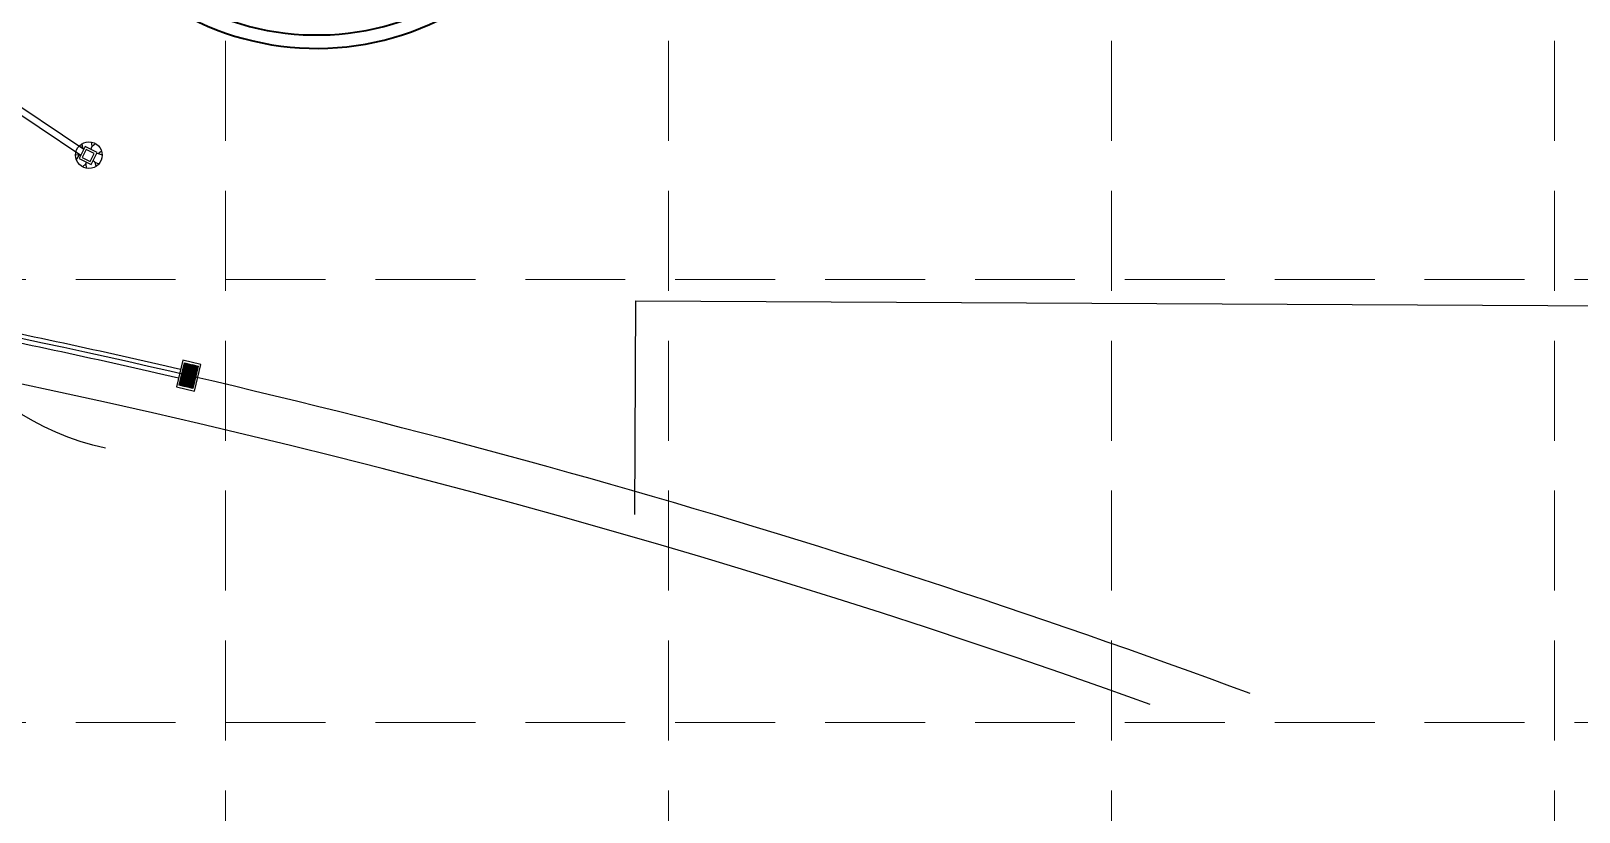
# Model space of a CAD drawing. Header units: inches. Extents: x -5337 to 1057, y 15227 to 19227.
# Drawn here: x -3181.2 to -2832.6, y 15809.7 to 15985.4 of the extents above; entities that cross this region are included whole.
import ezdxf

# ---------------------------------------------------------------- set-up
doc = ezdxf.new("R2010")
doc.units = ezdxf.units.IN
doc.header["$LTSCALE"] = 150
doc.header["$MEASUREMENT"] = 0
doc.linetypes.add('HIDDEN', pattern=[0.375, 0.25, -0.125])
for name, color, linetype in [('COMT-MIN', 84, 'Continuous'), ('grid', 7, 'HIDDEN'), ('LOTLINE', 7, 'Continuous'), ('PAVING', 7, 'Continuous'), ('ROW', 7, 'Continuous'), ('STORM', 7, 'Continuous'), ('STORM INLET', 7, 'Continuous')]:
    doc.layers.add(name, color=color, linetype=linetype)

msp = doc.modelspace()

# ---------------------------------------------------------------- linework, layer by layer
at = {"layer": 'COMT-MIN', "color": 5, "linetype": 'Continuous', "lineweight": 40}
for radius, start, end in [(63, 174.4818, 299.7629), (60, 174.6514, 300.4893)]:
    msp.add_arc((-3116.9, 16044.53), radius, start, end, dxfattribs=at)
at = {"layer": 'grid', "color": 252, "linetype": 'HIDDEN', "lineweight": 0, "ltscale": 0.6}
for p, q in [((-3137.39, 19121.98), (-3137.39, 15630.29)), ((-3037.64, 19121.98), (-3037.64, 15630.29)), ((-2937.89, 19121.98), (-2937.89, 15630.29)), ((-2838.14, 19121.98), (-2838.14, 15630.29)), ((-5229.91, 15929.54), (954.59, 15929.54)), ((-5229.91, 15829.79), (954.59, 15829.79))]:
    msp.add_line(p, q, dxfattribs=at)
at = {"layer": 'LOTLINE'}
msp.add_line((-3045.04, 15924.7), (-1847.38, 15918.66), dxfattribs=at)
at = {"layer": 'PAVING', "ltscale": 100}
msp.add_line((-3045.29, 15876.63), (-3045.04, 15924.7), dxfattribs=at)
at = {"layer": 'PAVING', "extrusion": (0, 0, -1)}
msp.add_arc((3151.62, 15950.14), 60, 282.3093, 9.7692, dxfattribs=at)
at = {"layer": 'ROW'}
for radius, start, end in [(1959.87, 70.29307, 90.1973), (1969.87, 69.70028, 78.7965)]:
    msp.add_arc((-3590.09, 13988.79), radius, start, end, dxfattribs=at)
at = {"layer": 'STORM', "color": 5}
for p, q in [((-3210.38, 15984.54), (-3169.98, 15957.46)), ((-3209.04, 15985.44), (-3169.31, 15958.82))]:
    msp.add_line(p, q, dxfattribs=at)
at = {"layer": 'STORM', "color": 5, "extrusion": (0, 0, -1)}
for radius, end in [(1970.87, 102.97647), (1968.87, 102.97596)]:
    msp.add_arc((3590.09, 13988.79), radius, 101.40495, end, dxfattribs=at)
at = {"layer": 'STORM INLET', "color": 5}
for p, q in [((-3169.52, 15959.12), (-3170.43, 15959.49)), ((-3169.01, 15959.42), (-3170.34, 15956.74)), ((-3169.52, 15959.12), (-3169.72, 15960.09)), ((-3168.78, 15958.75), (-3169.67, 15956.96)), ((-3169.52, 15959.12), (-3169.25, 15958.93)), ((-3166.32, 15958.09), (-3169.01, 15959.42)), ((-3166.99, 15957.86), (-3168.78, 15958.75)), ((-3167.75, 15958.8), (-3167.45, 15959.48)), ((-3167.45, 15959.48), (-3167.58, 15960.45)), ((-3167.45, 15959.48), (-3166.72, 15960.13)), ((-3166.1, 15957.86), (-3165.33, 15958.47)), ((-3170.41, 15957.57), (-3171.19, 15957.46)), ((-3170.41, 15957.57), (-3171.03, 15956.54)), ((-3170.41, 15957.57), (-3169.95, 15957.52)), ((-3170.34, 15956.74), (-3167.65, 15955.4)), ((-3169.67, 15956.96), (-3167.88, 15956.07)), ((-3168.9, 15955.53), (-3169.64, 15954.88)), ((-3168.9, 15955.53), (-3168.73, 15955.94)), ((-3168.9, 15955.53), (-3168.77, 15954.56)), ((-3167.88, 15956.07), (-3166.99, 15957.86)), ((-3167.65, 15955.4), (-3166.32, 15958.09)), ((-3166.83, 15955.89), (-3167.26, 15956.19)), ((-3166.83, 15955.89), (-3166.63, 15954.92)), ((-3166.83, 15955.89), (-3165.92, 15955.52)), ((-3166.1, 15957.86), (-3166.46, 15957.8)), ((-3166.1, 15957.86), (-3165.17, 15957.55)), ((-3147.04, 15911.36), (-3148.48, 15905.35)), ((-3147.87, 15905.72), (-3146.67, 15910.76)), ((-3142.95, 15910.38), (-3147.04, 15911.36)), ((-3145.53, 15909.06), (-3146.99, 15909.41)), ((-3145.49, 15909.25), (-3146.94, 15909.6)), ((-3145.44, 15909.45), (-3146.9, 15909.8)), ((-3145.39, 15909.64), (-3146.85, 15909.99)), ((-3145.35, 15909.83), (-3146.8, 15910.18)), ((-3145.3, 15910.03), (-3146.76, 15910.38)), ((-3145.25, 15910.22), (-3146.71, 15910.57)), ((-3146.67, 15910.76), (-3145.21, 15910.41)), ((-3145.21, 15910.41), (-3146.42, 15905.37)), ((-3146.22, 15905.32), (-3145.01, 15910.36)), ((-3143.79, 15909.05), (-3145.24, 15909.4)), ((-3143.74, 15909.24), (-3145.2, 15909.59)), ((-3143.69, 15909.44), (-3145.15, 15909.79)), ((-3143.65, 15909.63), (-3145.1, 15909.98)), ((-3143.6, 15909.83), (-3145.06, 15910.18)), ((-3145.01, 15910.36), (-3143.55, 15910.01)), ((-3143.55, 15910.01), (-3144.76, 15904.97)), ((-3144.39, 15904.37), (-3142.95, 15910.38)), ((-3146.37, 15905.56), (-3147.83, 15905.91)), ((-3146.32, 15905.75), (-3147.78, 15906.1)), ((-3146.28, 15905.94), (-3147.74, 15906.29)), ((-3146.23, 15906.14), (-3147.69, 15906.49)), ((-3146.18, 15906.33), (-3147.64, 15906.68)), ((-3146.14, 15906.53), (-3147.6, 15906.88)), ((-3146.09, 15906.72), (-3147.55, 15907.07)), ((-3146.04, 15906.92), (-3147.5, 15907.27)), ((-3146, 15907.11), (-3147.46, 15907.46)), ((-3145.95, 15907.31), (-3147.41, 15907.66)), ((-3145.9, 15907.5), (-3147.36, 15907.85)), ((-3145.86, 15907.69), (-3147.32, 15908.04)), ((-3145.81, 15907.89), (-3147.27, 15908.24)), ((-3145.77, 15908.08), (-3147.22, 15908.43)), ((-3145.72, 15908.28), (-3147.18, 15908.63)), ((-3145.67, 15908.47), (-3147.13, 15908.82)), ((-3145.63, 15908.67), (-3147.08, 15909.02)), ((-3145.58, 15908.86), (-3147.04, 15909.21)), ((-3144.62, 15905.55), (-3146.08, 15905.9)), ((-3144.58, 15905.74), (-3146.04, 15906.09)), ((-3144.53, 15905.94), (-3145.99, 15906.29)), ((-3144.48, 15906.13), (-3145.94, 15906.48)), ((-3144.44, 15906.33), (-3145.9, 15906.68)), ((-3144.39, 15906.52), (-3145.85, 15906.87)), ((-3144.35, 15906.72), (-3145.8, 15907.06)), ((-3144.3, 15906.91), (-3145.76, 15907.26)), ((-3144.25, 15907.1), (-3145.71, 15907.45)), ((-3144.21, 15907.3), (-3145.66, 15907.65)), ((-3144.16, 15907.49), (-3145.62, 15907.84)), ((-3144.11, 15907.69), (-3145.57, 15908.04)), ((-3144.07, 15907.88), (-3145.52, 15908.23)), ((-3144.02, 15908.08), (-3145.48, 15908.43)), ((-3143.97, 15908.27), (-3145.43, 15908.62)), ((-3143.93, 15908.47), (-3145.38, 15908.82)), ((-3143.88, 15908.66), (-3145.34, 15909.01)), ((-3143.83, 15908.85), (-3145.29, 15909.2)), ((-3148.48, 15905.35), (-3144.39, 15904.37)), ((-3146.42, 15905.37), (-3147.87, 15905.72)), ((-3144.76, 15904.97), (-3146.22, 15905.32)), ((-3144.72, 15905.16), (-3146.18, 15905.51)), ((-3144.67, 15905.35), (-3146.13, 15905.7))]:
    msp.add_line(p, q, dxfattribs=at)
msp.add_circle((-3168.18, 15957.5), 3, dxfattribs=at)

doc.saveas('drawing.dxf')
